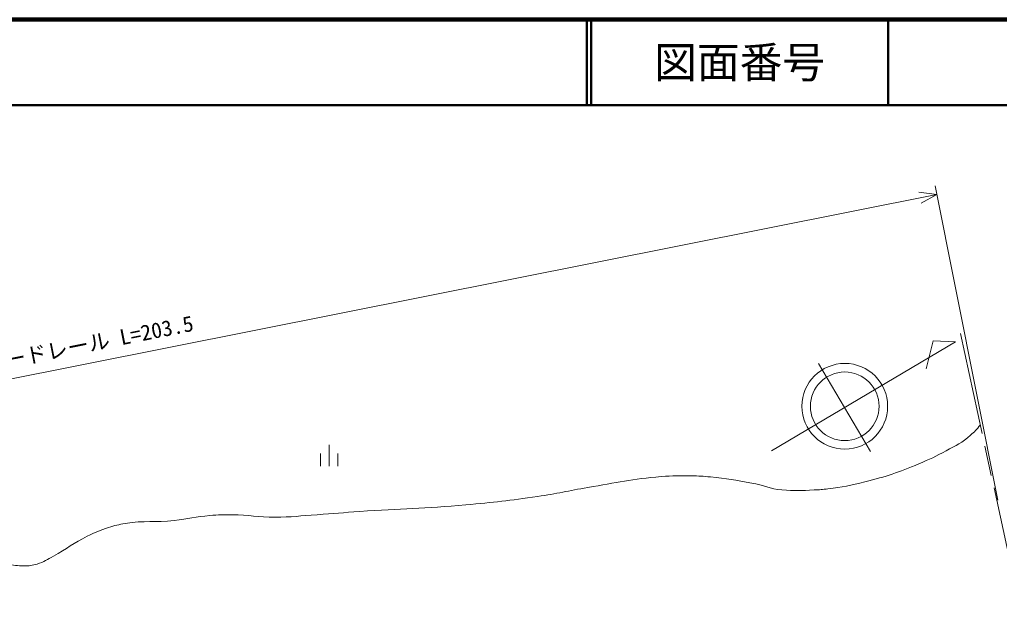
# Model space of a CAD drawing. Units: millimetres, scale not verified. Extents: x 40000 to 680000, y 20000 to 380000.
# Drawn here: x 442406 to 557004, y 312382 to 380000 of the extents above; entities that cross this region are included whole.
import ezdxf
from ezdxf.enums import TextEntityAlignment as Align

# ---------------------------------------------------------------- set-up
doc = ezdxf.new("R2010")
doc.units = ezdxf.units.MM
doc.header["$LTSCALE"] = 1000
doc.linetypes.add('CHAIN', pattern=[18.5, 12, -1.5, 3.5, -1.5])
for name, color, linetype, lineweight in [('M-BGD', 7, 'Continuous', 13), ('M-BMK', 2, 'CHAIN', 13), ('M-BMK-SRVR', 3, 'Continuous', 13), ('M-STR-HTXT', 7, 'Continuous', 13), ('M-TTL', 2, 'Continuous', 140), ('M-TTL-LINE', 7, 'Continuous', 50)]:
    doc.layers.add(name, color=color, linetype=linetype, lineweight=lineweight)
doc.layers.add('M-TTL-TXT', color=7, linetype='Continuous')
doc.styles.add('ＭＳ ゴシック', font='')
doc.styles.get('ＭＳ ゴシック').set_extended_font_data('MS Gothic')

msp = doc.modelspace()

# ---------------------------------------------------------------- linework, layer by layer
at = {"layer": 'M-BGD'}
for p, q in [((478614, 330234), (478614, 327734)), ((477614, 329234), (477614, 327734)), ((479614, 329234), (479614, 327734))]:
    msp.add_line(p, q, dxfattribs=at)
msp.add_open_spline([(431505, 322495), (433068, 320644), (433579, 319801), (435392, 318696), (436201, 318203), (436680, 317960), (437555, 317595), (438861, 317050), (439572, 316658), (440947, 316323), (441710, 316138), (442156, 316071), (442940, 316070), (443542, 316068), (443888, 316116), (444467, 316282), (445264, 316511), (445645, 316820), (446375, 317215), (447948, 318068), (448720, 318742), (450317, 319549), (451259, 320024), (451817, 320238), (452819, 320567), (453563, 320811), (453996, 320907), (454769, 321034), (456979, 321398), (458266, 321141), (460494, 321375), (462124, 321547), (463016, 321820), (464649, 321970), (465672, 322064), (466251, 322063), (467278, 322055), (469236, 322042), (470324, 321738), (472282, 321760), (474206, 321781), (475280, 321930), (477200, 322058), (479156, 322189), (480249, 322304), (482204, 322441), (487037, 322780), (489760, 322764), (494585, 323208), (497873, 323511), (499715, 323702), (502981, 324186), (505295, 324528), (506568, 324857), (508875, 325248), (512210, 325812), (514069, 326237), (517440, 326522), (518826, 326639), (519610, 326632), (521002, 326608), (521864, 326593), (522348, 326561), (523207, 326481), (525107, 326305), (526162, 326100), (528041, 325762), (529429, 325512), (530155, 325069), (531560, 324957), (533030, 324840), (533862, 324886), (535334, 324958), (535965, 324989), (536320, 325000), (536946, 325086), (538648, 325319), (539606, 325467), (541270, 325893), (543792, 326538), (545183, 327019), (547588, 328015), (548861, 328542), (549550, 328898), (550768, 329542), (551934, 330159), (552651, 330456), (553622, 331351), (554104, 331796), (554298, 331979), (554776, 332571)], degree=3, knots=[0, 0, 0, 0, 1, 1, 1, 2, 2, 2, 3, 3, 3, 4, 4, 4, 5, 5, 5, 6, 6, 6, 7, 7, 7, 8, 8, 8, 9, 9, 9, 10, 10, 10, 11, 11, 11, 12, 12, 12, 13, 13, 13, 14, 14, 14, 15, 15, 15, 16, 16, 16, 17, 17, 17, 18, 18, 18, 19, 19, 19, 20, 20, 20, 21, 21, 21, 22, 22, 22, 23, 23, 23, 24, 24, 24, 25, 25, 25, 26, 26, 26, 27, 27, 27, 28, 28, 28, 29, 29, 29, 30, 30, 30, 30], dxfattribs=at)
at = {"layer": 'M-BMK'}
msp.add_line((552449, 343280), (561189, 303058), dxfattribs=at)
at = {"layer": 'M-BMK-SRVR'}
for p, q in [((530349, 329542), (551851, 342296)), ((549254, 342393), (548457, 339135)), ((551851, 342296), (549254, 342393)), ((535854, 339760), (541918, 329464))]:
    msp.add_line(p, q, dxfattribs=at)
for radius in [5016, 4013]:
    msp.add_circle((538916, 334748), radius, dxfattribs=at)
at = {"layer": 'M-STR-HTXT'}
for p, q in [((556825, 323780), (549490, 360531)), ((352110, 320114), (549686, 359550)), ((549686, 359550), (547594, 359812)), ((549686, 359550), (547855, 358505))]:
    msp.add_line(p, q, dxfattribs=at)
at = {"layer": 'M-TTL'}
msp.add_line((680000, 380000), (40000, 380000), dxfattribs=at)
at = {"layer": 'M-TTL-LINE'}
for p, q in [((508747, 380000), (508747, 370000)), ((509247, 380000), (509247, 370000)), ((543997, 380000), (543997, 370000)), ((40000, 370000), (680000, 370000))]:
    msp.add_line(p, q, dxfattribs=at)

# ---------------------------------------------------------------- texts
at = {"layer": 'M-STR-HTXT', "style": 'ＭＳ ゴシック'}
msp.add_text('ガードレール L=203.5', height=1833, rotation=11.288, dxfattribs=at).set_placement((450741, 340617), align=Align.BOTTOM_CENTER)
at = {"layer": 'M-TTL-TXT', "style": 'ＭＳ ゴシック'}
msp.add_text('図面番号', height=3666, dxfattribs=at).set_placement((526622, 375000), align=Align.MIDDLE_CENTER)

doc.saveas('drawing.dxf')
